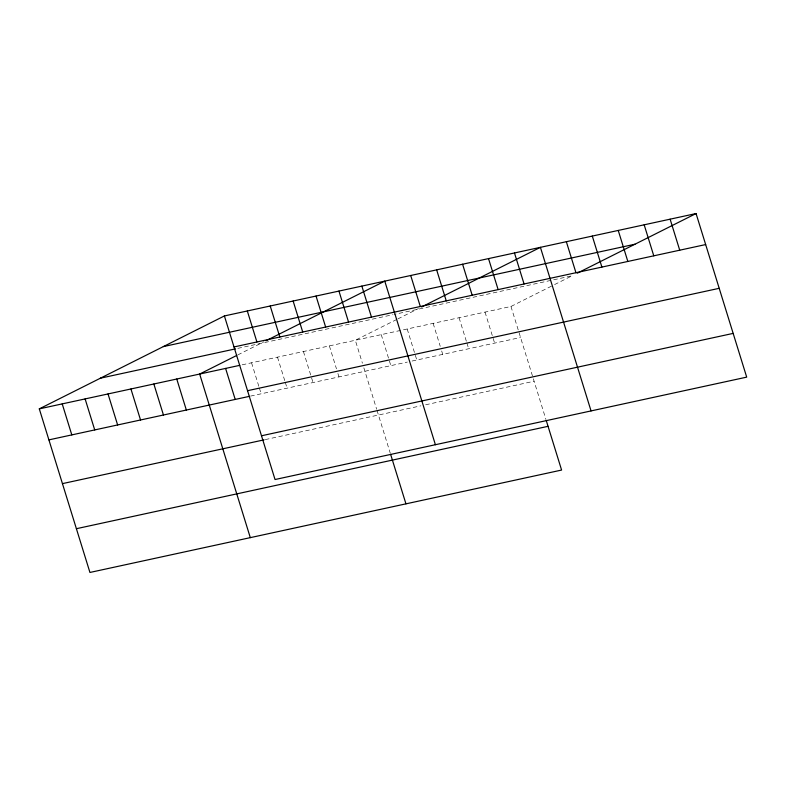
<?xml version="1.0" encoding="UTF-8"?>
<svg xmlns="http://www.w3.org/2000/svg" width="786" height="786" viewBox="0 0 786 786"><rect width="100%" height="100%" fill="white"/><g stroke="black" fill="none" stroke-linecap="round" stroke-linejoin="round"><path stroke-width="0.59" stroke-dasharray="3.93 2.95" d="M237.844 354.889L263.89 341.802M396.763 319.45L355.311 340.259L362.425 363.24M397.854 318.91L418.496 308.544M242.117 364.832L510.959 306.471L553.501 285.122M554.592 284.571L572.041 275.807L393.992 314.459M237.834 348.355L392.813 314.714M250.538 396.105L407.364 362.061M412.08 361.039L520.558 337.489M265.255 439.6L420.903 405.812M425.619 404.79L534.097 381.239M510.959 306.471L545.965 419.547M485.021 312.101L494.62 343.118M459.073 317.74L466.54 341.861M466.894 343.01L468.672 348.748M433.135 323.37L440.248 346.341M441.673 350.939L442.734 354.388M407.197 329L416.796 360.017M381.249 334.63L390.848 365.647M363.849 367.828L376.671 409.27M377.025 410.42L390.318 453.335M329.373 345.889L336.477 368.87M337.901 373.458L338.972 376.907M303.425 351.529L313.025 382.536M277.487 357.158L284.954 381.279M285.308 382.428L287.087 388.176M251.549 362.788L259.016 386.909M259.37 388.058L261.149 393.806"/><path stroke-width="1.18" d="M546.309 420.677L561.597 470.057L89.938 572.454L39.3 408.867L224.403 315.943L696.062 213.546L746.7 377.133L275.041 479.529L224.403 315.943M236.753 355.429L199.664 374.048L250.302 537.634M265.992 340.751L384.767 281.123L435.405 444.719M421.64 306.962L540.414 247.335L591.052 410.921M577.288 273.174L696.062 213.546M163.321 346.606L634.98 244.21M234.002 346.95L705.661 244.564M100.382 378.194L235.545 348.856M39.3 408.867L239.759 365.343M247.551 390.701L719.2 288.315M48.899 439.875L249.359 396.36M261.502 435.778L733.161 333.392M62.448 483.626L264.076 439.855M76.399 528.703L548.058 426.317M670.124 219.186L679.723 250.194M644.176 224.816L653.775 255.823M618.238 230.445L627.837 261.463M592.3 236.075L601.899 267.093M566.352 241.705L575.951 272.722M514.476 252.974L524.075 283.982M488.528 258.604L498.137 289.612M462.59 264.234L472.19 295.251M436.652 269.863L446.252 300.881M410.705 275.493L420.314 306.511M361.855 286.104L371.464 317.112M390.662 454.465L405.949 503.846M338.953 291.075L348.552 322.093M316.041 296.047L325.64 327.064M293.129 301.018L302.728 332.036M270.217 305.99L279.826 337.007M247.315 310.961L256.914 341.979M225.602 368.418L235.211 399.435M176.752 379.019L186.351 410.037M153.85 384L163.449 415.008M130.938 388.972L140.537 419.989M108.026 393.943L117.625 424.961M85.114 398.915L94.723 429.932M62.212 403.886L71.811 434.904"/></g></svg>
